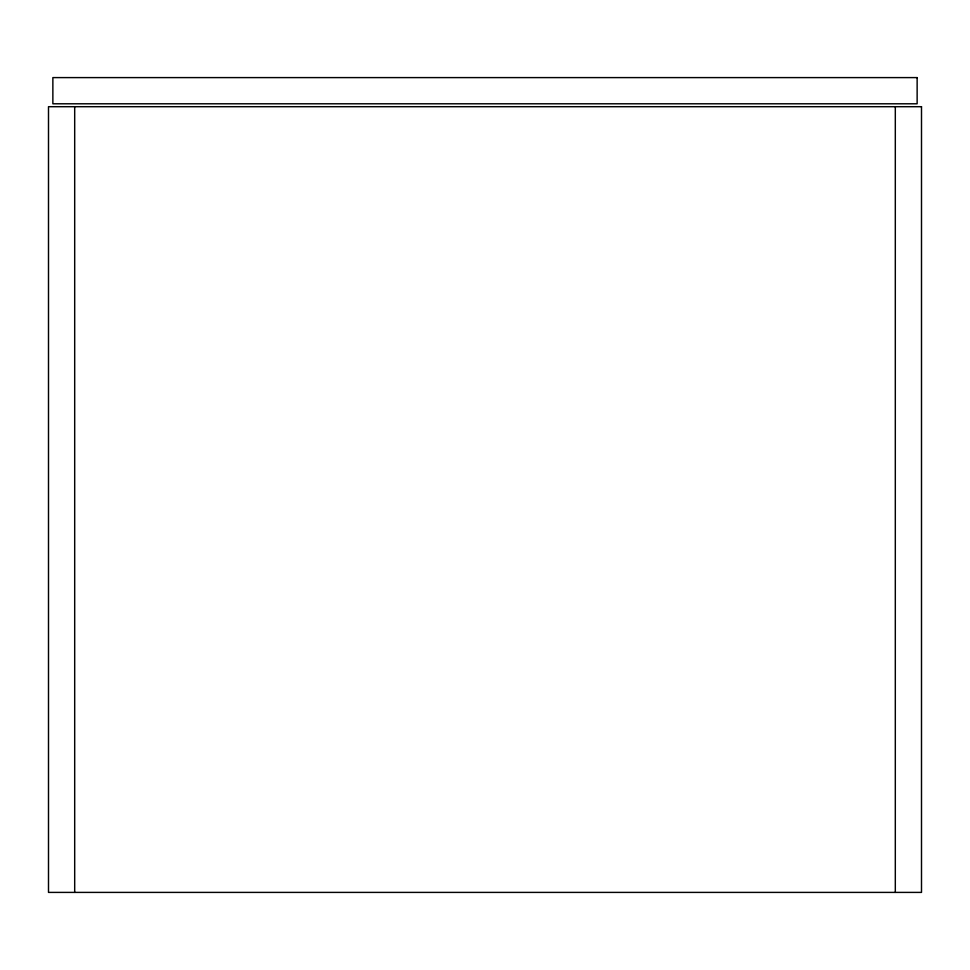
<?xml version="1.0" encoding="UTF-8"?>
<svg xmlns="http://www.w3.org/2000/svg" width="970" height="970" viewBox="0 0 970 970"><rect width="100%" height="100%" fill="white"/><g stroke="black" fill="none" stroke-linecap="round" stroke-linejoin="round"><path stroke-width="1.45" d="M895.31 106.7L895.31 892.4M74.69 106.7L74.69 892.4M917.135 77.6L52.865 77.6L52.865 103.79L917.135 103.79L917.135 77.6M921.5 106.7L48.5 106.7L48.5 892.4L921.5 892.4L921.5 106.7"/></g></svg>
